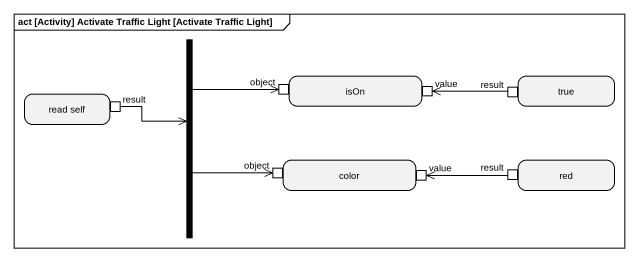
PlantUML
@startuml
mainframe act [Activity] Activate Traffic Light [Activate Traffic Light]
hide empty description
state fork1 <<fork>>
state "read self" as read_self {
  state "result" as result_2 <<outputPin>>
}
state isOn {
  state "object" as object_ <<inputPin>>
  state value <<inputPin>>
}
state true {
  state result <<outputPin>>
}
state color {
  state "object" as object__2 <<inputPin>>
  state "value" as value_2 <<inputPin>>
}
state red {
  state "result" as result_3 <<outputPin>>
}
fork1 -right-> object_
fork1 -right-> object__2
result -left-> value
result_2 -right-> fork1
result_3 -left-> value_2
@enduml
